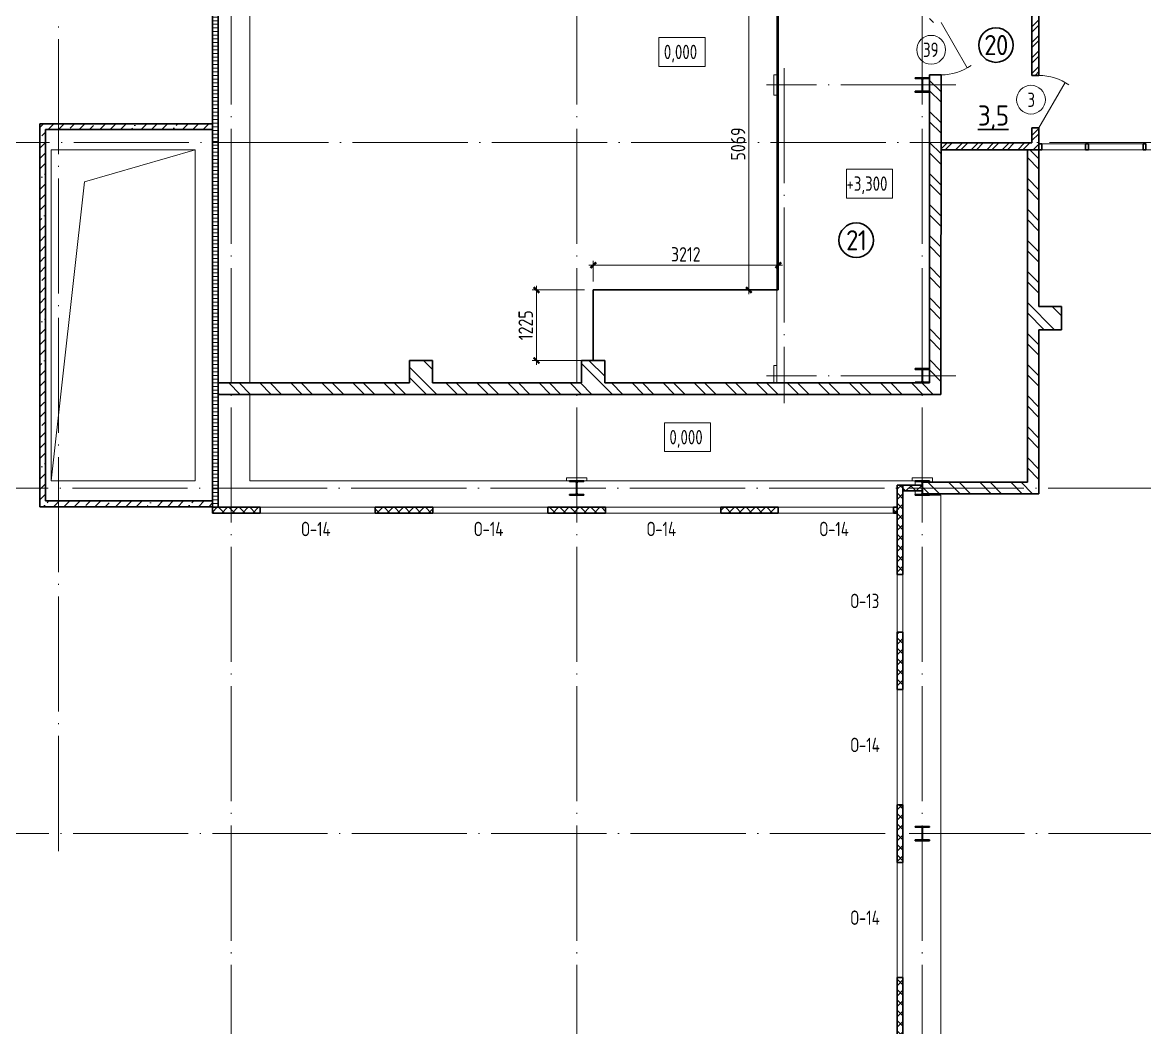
# Model space of a CAD drawing. Extents: x -965262 to 1142518, y -357520 to 71675.
# Drawn here: x -721833 to -702347, y -184721 to -167267 of the extents above; entities that cross this region are included whole.
import ezdxf

# ---------------------------------------------------------------- set-up
doc = ezdxf.new("R2010")
doc.units = 0
doc.header["$LTSCALE"] = 10
doc.linetypes.add('DOTE', pattern=[2.42, 2, -0.2, 0.02, -0.2])
doc.layers.get('0').update_dxf_attribs({"linetype": 'CONTINUOUS', "lineweight": 30})
doc.layers.get('Defpoints').update_dxf_attribs({"linetype": 'CONTINUOUS'})
doc.layers.add('DOTE', color=7, linetype='DOTE', lineweight=9)
doc.styles.add('GOST 2.304', font='isocpeur.ttf', dxfattribs={"width": 0.75, "height": 250})
doc.styles.add('GOST-2.304_Type-B', font='isocpeur.ttf', dxfattribs={"width": 0.9})
doc.styles.get("Standard").update_dxf_attribs({"font": 'isocpeur.ttf', "height": 300})
doc.styles.add('ГОСТ 2м', font='isocpeur.ttf', dxfattribs={"width": 0.8, "height": 250})
doc.linetypes.add('FENCELINE1', pattern='A,6.35,-2.54,[133,ltypeshp.shx,S=2.54,R=0,X=-2.54,Y=0],-2.54,25.4', length=36.83)
doc.dimstyles.new('ГОСТ 2м', dxfattribs={"dimtxt": 250, "dimasz": 100, "dimexe": 75, "dimexo": 150, "dimgap": 62.5, "dimtad": 1, "dimdec": 0, "dimtxsty": 'ГОСТ 2м', "dimblk": 'ARCHTICK', "dimcen": 150, "dimdle": 75, "dimclrd": 256, "dimclre": 256, "dimclrt": 256, "dimadec": 0, "dimazin": 0, "dimtfac": 1, "dimtdec": 0, "dimtmove": 0, "dimatfit": 3, "dimldrblk": 'OBLIQUE', "dimfxl": 1, "dimlwd": 15, "dimlwe": 15, "dimarcsym": 0})

# ---------------------------------------------------------------- blocks, each defined once
blk = doc.blocks.new('_ArchTick')
at = {"color": 0, "linetype": 'ByBlock', "lineweight": 0, "const_width": 0.4}
blk.add_lwpolyline([(-0.5, -0.5), (0.5, 0.5)], dxfattribs=at)
blk = doc.blocks.new('*D2630')
at = {"lineweight": 15, "transparency": 16777216}
for p, q in [((-709218, -171988), (-709218, -166768)), ((-708857, -166843), (-709293, -166843)), ((-708857, -171913), (-709293, -171913))]:
    blk.add_line(p, q, dxfattribs=at)
at = {"layer": 'Defpoints', "color": 0, "lineweight": 30, "transparency": 16777216}
for p in [(-709218, -166843), (-708707, -166843, -1451), (-708707, -171913, -1451)]:
    blk.add_point(p, dxfattribs=at)
at = {"lineweight": 15, "transparency": 16777216, "xscale": 100, "yscale": 100, "zscale": 100}
for p, rotation in [((-709218, -166843), 90), ((-709218, -171913), 270)]:
    blk.add_blockref('_ArchTick', p, dxfattribs=dict(at, rotation=rotation))
at = {"lineweight": 30, "transparency": 16777216, "insert": (-709405, -169378), "char_height": 250, "attachment_point": 5, "rotation": 90, "style": 'ГОСТ 2м'}
blk.add_mtext('5069', dxfattribs=at)
blk = doc.blocks.new('_Oblique')
at = {"color": 0, "linetype": 'ByBlock', "lineweight": -2}
blk.add_line((-0.5, -0.5), (0.5, 0.5), dxfattribs=at)
blk = doc.blocks.new('*D2631')
at = {"lineweight": 15, "transparency": 16777216}
for p, q in [((-711920, -171763), (-711920, -171407)), ((-708707, -171763), (-708707, -171407)), ((-711995, -171482), (-708632, -171482))]:
    blk.add_line(p, q, dxfattribs=at)
at = {"layer": 'Defpoints', "color": 0, "lineweight": 30, "transparency": 16777216}
for p in [(-708707, -171482), (-711920, -171913, -1451), (-708707, -171913, -1451)]:
    blk.add_point(p, dxfattribs=at)
at = {"lineweight": 15, "transparency": 16777216, "xscale": 100, "yscale": 100, "zscale": 100, "rotation": 180}
blk.add_blockref('_ArchTick', (-711920, -171482), dxfattribs=at)
at = {"lineweight": 15, "transparency": 16777216, "xscale": 100, "yscale": 100, "zscale": 100}
blk.add_blockref('_ArchTick', (-708707, -171482), dxfattribs=at)
at = {"lineweight": 30, "transparency": 16777216, "insert": (-710314, -171294), "char_height": 250, "attachment_point": 5, "style": 'ГОСТ 2м'}
blk.add_mtext('3212', dxfattribs=at)
blk = doc.blocks.new('*D2632')
at = {"lineweight": 15, "transparency": 16777216}
for p, q in [((-712907, -171838), (-712907, -173212)), ((-712070, -171913), (-712982, -171913)), ((-712072, -173137), (-712982, -173137))]:
    blk.add_line(p, q, dxfattribs=at)
at = {"layer": 'Defpoints', "color": 0, "lineweight": 30, "transparency": 16777216}
for p in [(-711920, -171913, -1451), (-712907, -173137), (-711922, -173137, -3260)]:
    blk.add_point(p, dxfattribs=at)
at = {"lineweight": 15, "transparency": 16777216, "xscale": 100, "yscale": 100, "zscale": 100}
for p, rotation in [((-712907, -171913), 90), ((-712907, -173137), 270)]:
    blk.add_blockref('_ArchTick', p, dxfattribs=dict(at, rotation=rotation))
at = {"lineweight": 30, "transparency": 16777216, "insert": (-713094, -172525), "char_height": 250, "attachment_point": 5, "rotation": 90, "style": 'ГОСТ 2м'}
blk.add_mtext('1225', dxfattribs=at)

msp = doc.modelspace()

# ---------------------------------------------------------------- hatches: boundary and pattern name
at = {"lineweight": 15}
h = msp.add_hatch(dxfattribs=at)
h.set_pattern_fill('LINE', color=6, scale=20, angle=90)
h.set_pattern_definition([(90, (-1823257.465, -388126.105), (-63.5, 4e-15), [])])
h.paths.add_polyline_path([(-705772.4, -162017.1), (-705872.4, -162017.1), (-705872.4, -162917.1), (-705772.4, -162917.1)], flags=17)
h.paths.add_polyline_path([(-718432.4, -162917.1), (-718532.4, -162917.1), (-718532.4, -175687.1), (-718432.4, -175687.1)], flags=17)
h.paths.add_polyline_path([(-718542.4, -162017.1), (-718642.4, -162017.1), (-718642.4, -163017.1), (-718542.4, -163017.1)], flags=17)
h.paths.add_polyline_path([(-718432.4, -162917.1), (-718532.4, -162917.1), (-718532.4, -175687.1), (-718432.4, -175687.1)], flags=17)
h.paths.add_polyline_path([(-705772.4, -162017.1), (-705872.4, -162017.1), (-705872.4, -162917.1), (-705772.4, -162917.1)], flags=17)
h.paths.add_polyline_path([(-714407.4, -161917.1), (-718642.4, -161917.1), (-718642.4, -162017.1), (-714407.4, -162017.1)])
h.paths.add_polyline_path([(-711907.4, -161917.1), (-712407.4, -161917.1), (-712407.4, -162017.1), (-711907.4, -162017.1)])
h.paths.add_polyline_path([(-708407.4, -161917.1), (-708907.4, -161917.1), (-708907.4, -162017.1), (-708407.4, -162017.1)])
h.paths.add_polyline_path([(-705772.4, -161917.1), (-706407.4, -161917.1), (-706407.4, -162017.1), (-705772.4, -162017.1)])
h.paths.add_polyline_path([(-718542.4, -162017.1), (-718642.4, -162017.1), (-718642.4, -163017.1), (-718542.4, -163017.1)], flags=17)
h = msp.add_hatch(dxfattribs=at)
h.set_pattern_fill('LINE', color=6, scale=20)
h.set_pattern_definition([(0, (-718573.286, -162473.9), (0, 63.5), [])])
h.paths.add_polyline_path([(-718542.4, -162017.1), (-718642.4, -162017.1), (-718642.4, -163017.1), (-718542.4, -163017.1)], flags=17)
h.paths.add_polyline_path([(-718532.4, -175687.1), (-718432.4, -175687.1), (-718432.4, -162917.1), (-718532.4, -162917.1)])
h = msp.add_hatch(dxfattribs=at)
h.set_pattern_fill('ANSI37', color=30, scale=40)
h.set_pattern_definition([(45, (-24264.35, -633128.98), (-89.802561, 89.802561), []), (135, (-24264.35, -633128.98), (-89.802561, -89.802561), [])])
h.paths.add_polyline_path([(-675772.4, -163652.1), (-675872.4, -163652.1), (-675872.4, -165652.1), (-675772.4, -165652.1)], flags=17)
h.paths.add_polyline_path([(-683707, -205951.7), (-683807, -205951.7), (-683807, -207951.7), (-683707, -207951.7)], flags=17)
h.paths.add_polyline_path([(-683707, -203951.7), (-683807, -203951.7), (-683807, -204951.7), (-683707, -204951.7)], flags=17)
h.paths.add_polyline_path([(-706542.4, -196852.1), (-706642.4, -196852.1), (-706642.4, -197852.1), (-706542.4, -197852.1)], flags=17)
h.paths.add_polyline_path([(-706542.4, -193852.1), (-706642.4, -193852.1), (-706642.4, -195852.1), (-706542.4, -195852.1)], flags=17)
h.paths.add_polyline_path([(-706542.4, -190852.1), (-706642.4, -190852.1), (-706642.4, -192852.1), (-706542.4, -192852.1)], flags=17)
h.paths.add_polyline_path([(-706542.4, -187852.1), (-706642.4, -187852.1), (-706642.4, -189852.1), (-706542.4, -189852.1)], flags=17)
h.paths.add_polyline_path([(-706542.4, -184852.1), (-706642.4, -184852.1), (-706642.4, -186852.1), (-706542.4, -186852.1)], flags=17)
h.paths.add_polyline_path([(-706542.4, -181852.1), (-706642.4, -181852.1), (-706642.4, -183852.1), (-706542.4, -183852.1)], flags=17)
h.paths.add_polyline_path([(-706542.4, -178852.1), (-706642.4, -178852.1), (-706642.4, -180852.1), (-706542.4, -180852.1)], flags=17)
h.paths.add_polyline_path([(-706542.4, -176852.1), (-706642.4, -176852.1), (-706642.4, -177852.1), (-706542.4, -177852.1)], flags=17)
h.paths.add_polyline_path([(-715707.4, -175687.1), (-717707.4, -175687.1), (-717707.4, -175787.1), (-715707.4, -175787.1)], flags=16)
h.paths.add_polyline_path([(-712707.4, -175687.1), (-714707.4, -175687.1), (-714707.4, -175787.1), (-712707.4, -175787.1)], flags=16)
h.paths.add_polyline_path([(-709707.4, -175687.1), (-711707.4, -175687.1), (-711707.4, -175787.1), (-709707.4, -175787.1)], flags=16)
h.paths.add_polyline_path([(-706707.4, -175687.1), (-708707.4, -175687.1), (-708707.4, -175787.1), (-706707.4, -175787.1)], flags=16)
h.paths.add_polyline_path([(-676407.4, -223252.1), (-679747.4, -223252.1), (-679747.4, -223352.1), (-676407.4, -223352.1)])
h.paths.add_polyline_path([(-674707.4, -223252.1), (-676007.4, -223252.1), (-676007.4, -223352.1), (-674707.4, -223352.1)])
h.paths.add_polyline_path([(-670907.4, -223252.1), (-671707.4, -223252.1), (-671707.4, -223352.1), (-670907.4, -223352.1)])
h.paths.add_polyline_path([(-670207.4, -223252.1), (-670507.4, -223252.1), (-670507.4, -223352.1), (-670207.4, -223352.1)])
h.paths.add_polyline_path([(-670207.4, -217752.1), (-676787.4, -217752.1), (-676787.4, -217827.1), (-670207.4, -217827.1)])
h.paths.add_polyline_path([(-704957.4, -217352.1), (-705507.4, -217352.1), (-705507.4, -217452.1), (-704957.4, -217452.1)])
h.paths.add_polyline_path([(-703407.4, -217352.1), (-703957.4, -217352.1), (-703957.4, -217452.1), (-703407.4, -217452.1)])
h.paths.add_polyline_path([(-701957.4, -217352.1), (-702507.4, -217352.1), (-702507.4, -217452.1), (-701957.4, -217452.1)])
h.paths.add_polyline_path([(-700407.4, -217352.1), (-700957.4, -217352.1), (-700957.4, -217452.1), (-700407.4, -217452.1)])
h.paths.add_polyline_path([(-705807.4, -217652.1), (-705907.4, -217652.1), (-705907.4, -222752.1), (-705807.4, -222752.1)])
h.paths.add_polyline_path([(-700207.4, -217652.1), (-700307.4, -217652.1), (-700307.4, -222752.1), (-700207.4, -222752.1)])
h.paths.add_polyline_path([(-700407.4, -223252.1), (-702137.4, -223252.3), (-702137.4, -223352.1), (-700407.4, -223352.1)])
h.paths.add_polyline_path([(-698707.4, -223252.1), (-700007.4, -223252.1), (-700007.4, -223352.1), (-698707.4, -223352.1)])
h.paths.add_polyline_path([(-694407.4, -223252.1), (-695707.4, -223252.1), (-695707.4, -223352.1), (-694407.4, -223352.1)])
h.paths.add_polyline_path([(-692707.4, -223252.1), (-694007.4, -223252.1), (-694007.4, -223352.1), (-692707.4, -223352.1)])
h.paths.add_polyline_path([(-688407.4, -223252.1), (-689707.4, -223252.1), (-689707.4, -223352.1), (-688407.4, -223352.1)])
h.paths.add_polyline_path([(-686707.4, -223252.1), (-688007.4, -223252.1), (-688007.4, -223352.1), (-686707.4, -223352.1)])
h.paths.add_polyline_path([(-682407.4, -223252.1), (-683707.4, -223252.1), (-683707.4, -223352.1), (-682407.4, -223352.1)])
h.paths.add_polyline_path([(-684207.7, -221352.5), (-688007.4, -221352.5), (-688007.4, -221452.5), (-684207.7, -221452.5)])
h.paths.add_polyline_path([(-688007.4, -217652.1), (-688107.4, -217652.1), (-688107.4, -221452.5), (-688007.4, -221452.5), (-688007.4, -221352.5)])
h.paths.add_polyline_path([(-688107.4, -214222.1), (-688007.4, -214222.1), (-688007.4, -217052.1), (-688107.4, -217052.1), (-688107.4, -214422.1), (-688207.4, -214422.1), (-688207.4, -214322.1), (-688107.4, -214322.1)])
h.paths.add_polyline_path([(-688107.4, -214222.1), (-693262.4, -214222.1), (-693262.4, -214322.1), (-688107.4, -214322.1)])
h.paths.add_polyline_path([(-693262.4, -214422.1), (-693262.4, -214422.1), (-693262.4, -214322.1), (-693262.4, -214222.1), (-693362.4, -214222.1), (-693362.4, -215112.1), (-693262.4, -215112.1)])
h.paths.add_polyline_path([(-693262.4, -215112.1), (-693362.4, -215112.1), (-700207.4, -215112.1), (-700207.4, -215212.1), (-693262.4, -215212.1)])
h.paths.add_polyline_path([(-700207.4, -211652.1), (-700307.4, -211652.1), (-700307.4, -217052.1), (-700207.4, -217052.1)])
h.paths.add_polyline_path([(-700307.4, -213062.1), (-705807.4, -213062.1), (-705807.4, -213162.1), (-700307.4, -213162.1)])
h.paths.add_polyline_path([(-700207.4, -205652.1), (-700307.4, -205652.1), (-700307.4, -209052.4), (-700307.4, -209052.4), (-700307.4, -209152.4), (-700307.4, -211052.1), (-700207.4, -211052.1)])
h.paths.add_polyline_path([(-700407.4, -205152.1), (-705507.4, -205152.1), (-705507.4, -205252.1), (-700407.4, -205252.1)])
h.paths.add_polyline_path([(-694407.4, -205152.1), (-700007.4, -205152.1), (-700007.4, -205252.1), (-694407.4, -205252.1)])
h.paths.add_polyline_path([(-688407.4, -205152.1), (-694007.4, -205152.1), (-694007.4, -205252.1), (-688407.4, -205252.1)])
h.paths.add_polyline_path([(-683807, -205152.1), (-688007.4, -205152.1), (-688007.4, -205252.1), (-683807, -205252.1)])
h.paths.add_polyline_path([(-683707, -203502.1), (-683807, -203502.1), (-683807, -208951.7), (-683707, -208951.7)])
h.paths.add_polyline_path([(-682257.8, -203427.1), (-682257.8, -203402.1), (-683807, -203402.1), (-683807, -203502.1), (-682257.8, -203502.1), (-682257.8, -203477.1)])
h.paths.add_polyline_path([(-682257.8, -208976.7), (-682257.8, -208951.7), (-683807, -208951.7), (-683807, -209051.7), (-682257.8, -209051.7), (-682257.8, -209026.7)])
h.paths.add_polyline_path([(-705807.4, -211652.1), (-705907.4, -211652.1), (-705907.4, -217052.1), (-705807.4, -217052.1)])
h.paths.add_polyline_path([(-705807.4, -205652.1), (-705907.4, -205652.1), (-705907.4, -211052.1), (-705807.4, -211052.1)])
h.paths.add_polyline_path([(-705807.4, -199952.1), (-705907.4, -199952.1), (-705907.4, -205052.1), (-705807.4, -205052.1)])
h.paths.add_polyline_path([(-705907.4, -199352.1), (-706642.4, -199352.1), (-706642.4, -199452.1), (-705907.4, -199452.1)])
h.paths.add_polyline_path([(-706642.4, -175687.1), (-718532.4, -175687.1), (-718532.4, -175787.1), (-706642.4, -175787.1)])
h.paths.add_polyline_path([(-706211.9, -175302.1), (-706542.4, -175302.1), (-706542.4, -175402.1), (-706211.9, -175402.1)])
h.paths.add_polyline_path([(-669992.4, -192212.1), (-670272.4, -192212.1), (-670272.4, -192312.1), (-669992.4, -192312.1)])
h.paths.add_polyline_path([(-670272.4, -189752.1), (-670372.4, -189752.1), (-670372.4, -192312.1), (-670272.4, -192312.1)])
h.paths.add_polyline_path([(-673672.2, -186917.1), (-675772.4, -186917.1), (-675772.4, -187017.1), (-673672.2, -187017.1)])
h.paths.add_polyline_path([(-704772.2, -162917.1), (-705881.3, -162917.1), (-705881.3, -163017.1), (-704772.2, -163017.1)])
h.paths.add_polyline_path([(-698772.2, -162917.1), (-701772.2, -162917.1), (-701772.2, -163017.1), (-698772.2, -163017.1)])
h.paths.add_polyline_path([(-692772.2, -162917.1), (-695772.2, -162917.1), (-695772.2, -163017.1), (-692772.2, -163017.1)])
h.paths.add_polyline_path([(-686772.2, -162917.1), (-689772.2, -162917.1), (-689772.2, -163017.1), (-686772.2, -163017.1)])
h.paths.add_polyline_path([(-678772.2, -162917.1), (-684772.2, -162917.1), (-684772.2, -163017.1), (-678772.2, -163017.1)])
h.paths.add_polyline_path([(-675872.4, -162917.1), (-676772.2, -162917.1), (-676772.2, -163017.1), (-675872.4, -163017.1)])
h.paths.add_polyline_path([(-675772.4, -162917.1), (-675872.4, -162917.1), (-675872.4, -163017.1), (-675872.4, -166282.1), (-675772.4, -166282.1)])
h.paths.add_polyline_path([(-675772.4, -169542.1), (-675872.4, -169542.1), (-675872.4, -169852.1), (-675772.4, -169852.1)])
h.paths.add_polyline_path([(-675772.4, -171852.1), (-675872.4, -171852.1), (-675872.4, -172852.1), (-675772.4, -172852.1)])
h.paths.add_polyline_path([(-675772.4, -174852.1), (-675872.4, -174852.1), (-675872.4, -175852.1), (-675772.4, -175852.1)])
h.paths.add_polyline_path([(-675772.4, -177852.1), (-675872.4, -177852.1), (-675872.4, -178852.1), (-675772.4, -178852.1)])
h.paths.add_polyline_path([(-675772.4, -180852.1), (-675872.4, -180852.1), (-675872.4, -181852.1), (-675772.4, -181852.1)])
h.paths.add_polyline_path([(-670272.4, -186917.1), (-671872.2, -186917.1), (-671872.2, -187017.1), (-670272.4, -187017.1)])
h.paths.add_polyline_path([(-670272.4, -187017.1), (-670372.4, -187017.1), (-670372.4, -187952.1), (-670272.4, -187952.1)])
h.paths.add_polyline_path([(-675772.4, -186852.1), (-675872.4, -186852.1), (-675872.4, -187107.1), (-675872.4, -187107.1), (-675872.4, -187227.1), (-675872.4, -199352.1), (-675772.4, -199352.1)])
h.paths.add_polyline_path([(-675772.4, -183852.1), (-675872.4, -183852.1), (-675872.4, -184852.1), (-675772.4, -184852.1)])
h.paths.add_polyline_path([(-706542.4, -199352.1), (-706642.4, -199352.1), (-706642.4, -175302.1), (-706542.4, -175302.1)])
h.paths.add_polyline_path([(-673672.2, -187017.1), (-673772.4, -187017.1), (-673772.4, -186917.1), (-673672.2, -186917.1)])
h.paths.add_polyline_path([(-671872.2, -187017.1), (-671772.4, -187017.1), (-671772.4, -186917.1), (-671872.2, -186917.1)])
h.paths.add_polyline_path([(-670272.4, -189504.6), (-670372.4, -189504.6), (-670372.4, -189752.1), (-670272.4, -189752.1)])
h.paths.add_polyline_path([(-670272.4, -187504.6), (-670372.4, -187504.6), (-670372.4, -187952.1), (-670272.4, -187952.1)])
h.paths.add_polyline_path([(-702137.4, -223352.1), (-700696.7, -223352.1), (-700696.7, -223252.2), (-702137.4, -223252.3)])
h = msp.add_hatch(dxfattribs=at)
h.set_pattern_fill('ANSI32', color=4, scale=40, angle=90)
h.set_pattern_definition([(135, (-24264.35, -633128.98), (-269.40768, -269.40768), []), (135, (-24264.35, -632949.37), (-269.40768, -269.40768), [])])
h.paths.add_polyline_path([(-679747.4, -222542.1), (-679947.4, -222542.1), (-679947.4, -223352.1), (-679747.4, -223352.1)], flags=17)
h.paths.add_polyline_path([(-702137.4, -223152.1), (-705507.4, -223152.1), (-705507.4, -223352.1), (-702137.4, -223352.1)])
h.paths.add_polyline_path([(-679747.4, -222542.1), (-679947.4, -222542.1), (-679947.4, -223352.1), (-679747.4, -223352.1)], flags=17)
h.paths.add_polyline_path([(-718432.4, -173727.1), (-718432.4, -173527.1), (-715112.4, -173527.1), (-715112.4, -173137.1), (-714712.4, -173137.1), (-714712.4, -173527.1), (-712122.4, -173527.1), (-712122.4, -173137.1), (-711722.4, -173137.1), (-711722.4, -173527.1), (-706082.4, -173527.1), (-706082.4, -168177.1), (-705881.8, -168177.1), (-705882.4, -173727.1)])
h.paths.add_polyline_path([(-706082.4, -167267.1), (-706082.4, -162917.1), (-705881.3, -162917.1), (-705881.3, -167267.1)])
h.paths.add_polyline_path([(-706200.8, -175452.1), (-706200.8, -175252.1), (-704382.4, -175252.1), (-704382.4, -169477.1), (-704182.4, -169477.1), (-704182.4, -172202.1), (-703792.4, -172202.1), (-703792.4, -172602.1), (-704182.4, -172602.1), (-704182.4, -175452.1), (-706200.8, -175452.1)])
h.paths.add_polyline_path([(-703417, -223352.1), (-705217, -223352.1), (-705217, -223152.1), (-703417, -223152.1)])
h.paths.add_polyline_path([(-702497, -223152.1), (-702137.4, -223152.1), (-702137.4, -223352.1), (-702497, -223352.1)])
h = msp.add_hatch(dxfattribs=at)
h.set_pattern_fill('ANSI32', color=1, scale=20)
h.set_pattern_definition([(45, (-677648.5, -199420.8), (-134.70384, 134.70384), []), (45, (-677558.7, -199420.8), (-134.70384, 134.70384), [])])
h.paths.add_polyline_path([(-676407.4, -199352.1), (-679947.4, -199352.1), (-679947.4, -199472.1), (-676407.4, -199472.1)], flags=17)
h.paths.add_polyline_path([(-675772.4, -199352.1), (-676007.4, -199352.1), (-676007.4, -199452.1), (-675772.4, -199452.1)])
h.paths.add_polyline_path([(-683482.4, -165987.1), (-684412.4, -165987.1), (-684412.4, -166107.1), (-683482.4, -166107.1)], flags=17)
h.paths.add_polyline_path([(-682512.4, -165987.1), (-682772.4, -165987.1), (-682772.4, -166107.1), (-682512.4, -166107.1)], flags=16)
h.paths.add_polyline_path([(-676407.4, -199352.1), (-679947.4, -199352.1), (-679947.4, -199472.1), (-676407.4, -199472.1)], flags=17)
h.paths.add_polyline_path([(-675872.4, -187107.1), (-677167.8, -187107.1), (-677167.8, -185557.1), (-679947.8, -185557.1), (-679947.8, -185937.1), (-679827.8, -185937.1), (-679827.8, -185677.1), (-677287.8, -185677.1), (-677287.8, -187107.1), (-679827.8, -187107.1), (-679827.8, -186847.1), (-679947.8, -186847.1), (-679947.8, -187227.1), (-679882.4, -187227.1), (-675872.4, -187227.1)])
h.paths.add_polyline_path([(-679747.4, -222542.1), (-679867.4, -222542.1), (-679867.4, -223232.1), (-679947.4, -223232.1), (-679947.4, -223352.1), (-679747.4, -223352.1)])
h.paths.add_polyline_path([(-676407.4, -205291.7), (-679882.8, -205291.7), (-679882.8, -205291.7), (-679947.8, -205291.7), (-679947.8, -206551.7), (-679827.8, -206551.7), (-679827.8, -205411.7), (-676407.4, -205411.7)])
h.paths.add_polyline_path([(-679827.8, -207461.7), (-679947.8, -207461.7), (-679947.8, -210291.7), (-679827.8, -210291.7), (-679827.8, -209261.7), (-676127.8, -209261.7), (-676127.8, -211052.1), (-676007.8, -211052.1), (-676007.4, -205652.1), (-676127.8, -205652.1), (-676127.8, -209141.7), (-679827.8, -209141.7)])
h.paths.add_polyline_path([(-679827.8, -211201.7), (-679947.8, -211201.7), (-679947.8, -214442.1), (-679827.8, -214442.1), (-679827.8, -213302.1), (-678437.8, -213302.1), (-678437.8, -216492.1), (-678317, -216492.1), (-678317, -211652.1), (-676407.4, -211652.1), (-676407.4, -211532.1), (-678437.8, -211532.1), (-678437.8, -213182.1), (-679827.8, -213182.1)])
h.paths.add_polyline_path([(-679827.8, -215352.1), (-679947.8, -215352.1), (-679947.8, -216492.1), (-679947.8, -216492.1), (-679827.8, -216492.1)])
h.paths.add_polyline_path([(-676787.8, -213332.1), (-676007.8, -213332.1), (-676007.8, -211652.1), (-676257.8, -211652.1), (-676257.8, -213082.1), (-677037.8, -213082.1), (-677037.8, -216492.1), (-676787.8, -216492.1)])
h.paths.add_polyline_path([(-679947.4, -223232.1), (-682007.4, -223232.1), (-682007.4, -223352.1), (-679947.4, -223352.1)])
h.paths.add_polyline_path([(-676407.4, -222752.1), (-676787.4, -222752.1), (-676787.4, -222542.1), (-676907.4, -222542.1), (-676907.4, -222872.1), (-676407.4, -222872.1)])
h.paths.add_polyline_path([(-701862.4, -167017.1), (-705881.7, -167017.1), (-705881.7, -167137.1), (-704302.4, -167137.1), (-704302.4, -168187.1), (-704182.4, -168187.1), (-704182.4, -167137.1), (-701862.4, -167137.1)])
h.paths.add_polyline_path([(-704183, -169098), (-704302.4, -169097.3), (-704302.4, -169357.1), (-705882, -169357.1), (-705882, -169477.1), (-704183, -169477.1)])
h.paths.add_polyline_path([(-682392.4, -163017.1), (-682512.4, -163017.1), (-682512.4, -163527.1), (-682392.4, -163527.1)])
h.paths.add_polyline_path([(-699962.4, -163017.1), (-700082.4, -163017.1), (-700082.4, -167017.1), (-700852.4, -167017.1), (-700852.4, -167137.1), (-699962.4, -167137.1)])
h.paths.add_polyline_path([(-692872.4, -163017.1), (-692992.4, -163017.1), (-692992.4, -165977.1), (-692872.4, -165977.1)], flags=17)
h.paths.add_polyline_path([(-683732.4, -167017.1), (-684412.4, -167017.1), (-684412.4, -166107.1), (-683482.4, -166107.1), (-683482.4, -165987.1), (-684412.4, -165987.1), (-684412.4, -165077.1), (-682512.4, -165077.1), (-682512.4, -165987.1), (-682772.4, -165987.1), (-682772.4, -166107.1), (-682512.4, -166107.1), (-682512.4, -166282.1), (-682392.4, -166282.1), (-682392.4, -164237.1), (-682512.4, -164237.1), (-682512.4, -164957.1), (-684412.4, -164957.1), (-684412.4, -163017.1), (-684532.4, -163017.1), (-684532.4, -167017.1), (-684912.4, -167017.1), (-684912.4, -167137.1), (-683732.4, -167137.1)])
h.paths.add_polyline_path([(-682512.4, -167017.1), (-683022.4, -167017.1), (-683022.4, -167137.1), (-682512.4, -167137.1)], flags=17)
h.paths.add_polyline_path([(-685922.4, -167017.1), (-692872.4, -167017.1), (-692872.4, -166887.1), (-692992.4, -166887.1), (-692992.4, -167017.1), (-694332.4, -167017.1), (-694332.4, -163017.1), (-694452.4, -163017.1), (-694452.4, -167137.1), (-685922.4, -167137.1)])
h.paths.add_polyline_path([(-682127.8, -222752.1), (-682127.8, -217652.1), (-682007.4, -217652.1), (-682007.4, -222172.1), (-681747.4, -222172.1), (-681747.4, -222292.1), (-682007.4, -222292.1), (-682007.4, -222752.1)])
h.paths.add_polyline_path([(-680837.4, -222292.1), (-680837.4, -222172.1), (-679947.8, -222172.1), (-679947.8, -222292.1)])
h = msp.add_hatch(dxfattribs=at)
h.set_pattern_fill('ANSI35', color=30, scale=40, style=0)
h.set_pattern_definition([(45, (-910485.37, -163353.68), (-179.60512, 179.60512), []), (45, (-910305.76, -163353.68), (-179.60512, 179.60512), [317.5, -63.5, 0, -63.5])])
h.paths.add_polyline_path([(-718532.4, -175677.1), (-721532.4, -175677.1), (-721532.4, -169027.1), (-718532.4, -169027.1), (-718532.4, -169127.1), (-721432.4, -169127.1), (-721432.4, -175577.1), (-718532.4, -175577.1)])

# ---------------------------------------------------------------- linework, layer by layer
at = {"color": 86, "lineweight": 15, "extrusion": (0, 0, -1)}
for p, q in [((-717882.4, -162767.1, -1808.5), (-717882.4, -173527.1, -1808.5)), ((-717882.4, -173727.1, -1808.5), (-717882.4, -175227.1, -1808.5))]:
    msp.add_line(p, q, dxfattribs=at)
at = {"color": 6}
for p, q in [((-718532.4, -162917.1, -3259.8), (-718532.4, -175687.1, -3259.8)), ((-718432.4, -175687.1, -3259.8), (-718432.4, -162917.1, -3259.8)), ((-718532.4, -175687.1, -3259.8), (-718432.4, -175687.1, -3259.8))]:
    msp.add_line(p, q, dxfattribs=at)
at = {"lineweight": 15, "ltscale": 100}
msp.add_line((-708732.4, -164183.1, -1451.3), (-708732.4, -173527.1, -1451.3), dxfattribs=at)
at = {"linetype": 'FENCELINE1', "lineweight": 15}
msp.add_line((-708707.4, -164183.1, -1451.3), (-708707.4, -171912.6, -1451.3), dxfattribs=at)
at = {"color": 6, "lineweight": 30}
for p, q in [((-708707.4, -166843.1, -1451.3), (-708707.4, -171912.6, -1451.3)), ((-708707.4, -171912.6, -1451.3), (-711919.8, -171912.6, -1451.3)), ((-711919.8, -171912.6, -1451.3), (-711919.8, -173137.1, -3259.8))]:
    msp.add_line(p, q, dxfattribs=at)
at = {"color": 1}
for p, q in [((-704302.4, -168187.1, -8583.7), (-704302.4, -167137.1, -3259.8)), ((-704182.4, -168187.1, -8811.4), (-704182.4, -167137.1, -3259.8)), ((-704182.4, -168187.1, -9234.4), (-704302.4, -168187.1, -8989.3)), ((-704302.4, -169357.1, -14294.2), (-704302.4, -169097.1, -3259.8)), ((-704182.4, -169097.1, -3259.8), (-704302.4, -169097.1, -3197)), ((-704182.4, -169477.1, -15017.8), (-704182.4, -169097.1, -3259.8)), ((-704302.4, -169357.1, -14294.2), (-705882, -169357.1, -3263)), ((-705882, -169477.1, -3263), (-705882, -169357.1, -3263)), ((-704182.4, -169477.1, -3259.8), (-705882, -169477.1, -3263))]:
    msp.add_line(p, q, dxfattribs=at)
at = {"lineweight": 15}
for p, q in [((-705881.8, -167267.1, -3259.8), (-705426.8, -168055.2, -8811.4)), ((-710779.1, -168030.3), (-710779.1, -167530.3)), ((-709979.1, -167530.3), (-710779.1, -167530.3)), ((-709979.1, -167530.3), (-709979.1, -168030.3)), ((-709979.1, -168030.3), (-710779.1, -168030.3)), ((-708782.4, -168527.1, -3259.8), (-708782.4, -168177.1, -3259.8)), ((-708782.4, -168177.1, -3259.8), (-708732.4, -168177.1, -3259.8)), ((-704182.4, -169097.1, -3259.8), (-703727.4, -168309, -8811.4)), ((-708732.4, -168527.1, -3259.8), (-708782.4, -168527.1, -3259.8)), ((-707524.3, -169816.9), (-706724.3, -169816.9)), ((-707524.3, -170316.9), (-707524.3, -169816.9)), ((-706724.3, -169816.9), (-706724.3, -170316.9)), ((-706724.3, -170316.9), (-707524.3, -170316.9)), ((-708782.4, -173527.1, -3259.8), (-708782.4, -173227.1, -3259.8)), ((-708782.4, -173227.1, -3259.8), (-708732.4, -173227.1, -3259.8)), ((-710682.9, -174720.1), (-710682.9, -174220.1)), ((-709882.9, -174220.1), (-710682.9, -174220.1)), ((-709882.9, -174220.1), (-709882.9, -174720.1)), ((-709882.9, -174720.1), (-710682.9, -174720.1)), ((-712382.4, -175227.1, -3259.8), (-712382.4, -175177.1, -3259.8)), ((-712382.4, -175177.1, -3259.8), (-712032.4, -175177.1, -3259.8)), ((-712032.4, -175177.1, -3259.8), (-712032.4, -175227.1, -3259.8)), ((-706382.4, -175227.1, -3259.8), (-706382.4, -175177.1, -3259.8)), ((-706382.4, -175177.1, -3259.8), (-706032.4, -175177.1, -3259.8)), ((-706032.4, -175177.1, -3259.8), (-706032.4, -175252.1, -3259.8)), ((-706032.4, -175452.1, -3259.8), (-706032.4, -175477.1, -3259.8))]:
    msp.add_line(p, q, dxfattribs=at)
at = {"lineweight": 30}
for p, q in [((-706332.4, -168227.1, -3259.8), (-706332.4, -168241.1, -3259.8)), ((-706082.4, -168227.1, -3259.8), (-706332.4, -168227.1, -3259.8)), ((-706332.4, -168241.1, -3259.8), (-706231.9, -168241.1, -3259.8)), ((-706211.9, -168261.1, -3259.8), (-706211.9, -168443.1, -3259.8)), ((-706202.9, -168443.1, -3259.8), (-706202.9, -168261.1, -3259.8)), ((-706182.9, -168241.1, -3259.8), (-706082.4, -168241.1, -3259.8)), ((-706082.4, -168241.1, -3259.8), (-706082.4, -168227.1, -3259.8)), ((-706332.4, -168463.1, -3259.8), (-706332.4, -168477.1, -3259.8)), ((-706231.9, -168463.1, -3259.8), (-706332.4, -168463.1, -3259.8)), ((-706332.4, -168477.1, -3259.8), (-706082.4, -168477.1, -3259.8)), ((-706082.4, -168463.1, -3259.8), (-706182.9, -168463.1, -3259.8)), ((-706082.4, -168477.1, -3259.8), (-706082.4, -168463.1, -3259.8)), ((-706332.4, -173277.1, -3259.8), (-706332.4, -173291.1, -3259.8)), ((-706082.4, -173277.1, -3259.8), (-706332.4, -173277.1, -3259.8)), ((-706332.4, -173291.1, -3259.8), (-706231.9, -173291.1, -3259.8)), ((-706211.9, -173311.1, -3259.8), (-706211.9, -173493.1, -3259.8)), ((-706202.9, -173493.1, -3259.8), (-706202.9, -173311.1, -3259.8)), ((-706182.9, -173291.1, -3259.8), (-706082.4, -173291.1, -3259.8)), ((-706082.4, -173291.1, -3259.8), (-706082.4, -173277.1, -3259.8)), ((-706332.4, -173513.1, -3259.8), (-706332.4, -173527.1, -3259.8)), ((-706231.9, -173513.1, -3259.8), (-706332.4, -173513.1, -3259.8)), ((-706332.4, -173527.1, -3259.8), (-706082.4, -173527.1, -3259.8)), ((-706082.4, -173513.1, -3259.8), (-706182.9, -173513.1, -3259.8)), ((-706082.4, -173527.1, -3259.8), (-706082.4, -173513.1, -3259.8)), ((-712332.4, -175227.1, -3259.8), (-712332.4, -175241.1, -3259.8)), ((-712082.4, -175227.1, -3259.8), (-712332.4, -175227.1, -3259.8)), ((-712241.9, -175241.1, -3259.8), (-712332.4, -175241.1, -3259.8)), ((-712332.4, -175241.1, -3259.8), (-712231.9, -175241.1, -3259.8)), ((-712211.9, -175261.1, -3259.8), (-712211.9, -175443.1, -3259.8)), ((-712202.9, -175443.1, -3259.8), (-712202.9, -175261.1, -3259.8)), ((-712182.9, -175241.1, -3259.8), (-712082.4, -175241.1, -3259.8)), ((-712082.4, -175241.1, -3259.8), (-712172.9, -175241.1, -3259.8)), ((-712082.4, -175241.1, -3259.8), (-712082.4, -175227.1, -3259.8)), ((-706332.4, -175227.1, -3259.8), (-706332.4, -175241.1, -3259.8)), ((-706082.4, -175227.1, -3259.8), (-706332.4, -175227.1, -3259.8)), ((-706332.4, -175241.1, -3259.8), (-706231.9, -175241.1, -3259.8)), ((-706211.9, -175261.1, -3259.8), (-706211.9, -175443.1, -3259.8)), ((-706202.9, -175443.1, -3259.8), (-706202.9, -175261.1, -3259.8)), ((-706182.9, -175241.1, -3259.8), (-706082.4, -175241.1, -3259.8)), ((-706082.4, -175241.1, -3259.8), (-706082.4, -175227.1, -3259.8)), ((-712332.4, -175463.1, -3259.8), (-712241.9, -175463.1, -3259.8)), ((-712332.4, -175463.1, -3259.8), (-712332.4, -175477.1, -3259.8)), ((-712231.9, -175463.1, -3259.8), (-712332.4, -175463.1, -3259.8)), ((-712332.4, -175477.1, -3259.8), (-712082.4, -175477.1, -3259.8)), ((-712082.4, -175463.1, -3259.8), (-712182.9, -175463.1, -3259.8)), ((-712172.9, -175463.1, -3259.8), (-712082.4, -175463.1, -3259.8)), ((-712082.4, -175477.1, -3259.8), (-712082.4, -175463.1, -3259.8)), ((-706332.4, -175463.1, -3259.8), (-706332.4, -175477.1, -3259.8)), ((-706231.9, -175463.1, -3259.8), (-706332.4, -175463.1, -3259.8)), ((-706332.4, -175477.1, -3259.8), (-706082.4, -175477.1, -3259.8)), ((-706082.4, -175463.1, -3259.8), (-706182.9, -175463.1, -3259.8)), ((-706082.4, -175477.1, -3259.8), (-706082.4, -175463.1, -3259.8)), ((-706332.4, -181227.1, -3259.8), (-706332.4, -181241.1, -3259.8)), ((-706082.4, -181227.1, -3259.8), (-706332.4, -181227.1, -3259.8)), ((-706332.4, -181241.1, -3259.8), (-706231.9, -181241.1, -3259.8)), ((-706211.9, -181261.1, -3259.8), (-706211.9, -181443.1, -3259.8)), ((-706202.9, -181443.1, -3259.8), (-706202.9, -181261.1, -3259.8)), ((-706182.9, -181241.1, -3259.8), (-706082.4, -181241.1, -3259.8)), ((-706082.4, -181241.1, -3259.8), (-706082.4, -181227.1, -3259.8)), ((-706332.4, -181463.1, -3259.8), (-706332.4, -181477.1, -3259.8)), ((-706231.9, -181463.1, -3259.8), (-706332.4, -181463.1, -3259.8)), ((-706332.4, -181477.1, -3259.8), (-706082.4, -181477.1, -3259.8)), ((-706082.4, -181463.1, -3259.8), (-706182.9, -181463.1, -3259.8)), ((-706082.4, -181477.1, -3259.8), (-706082.4, -181463.1, -3259.8))]:
    msp.add_line(p, q, dxfattribs=at)
at = {"color": 4, "extrusion": (0, 0, -1)}
for p, q in [((-706082.4, -173527.1, -1808.5), (-706082.4, -168177.1, -3259.8)), ((-705881.8, -168177.1, -3259.8), (-705882.4, -173727.1, -3275.1)), ((-715112.4, -173137.1, -3259.8), (-715112.4, -173527.1, -3259.8)), ((-715112.4, -173137.1, -3259.8), (-714712.4, -173137.1, -3259.8)), ((-714712.4, -173137.1, -3259.8), (-714712.4, -173527.1, -3259.8)), ((-712122.4, -173137.1, -3259.8), (-712122.4, -173527.1, -3259.8)), ((-712122.4, -173137.1, -3259.8), (-711722.4, -173137.1, -3259.8)), ((-711722.4, -173137.1, -3259.8), (-711722.4, -173527.1, -3259.8)), ((-718432.4, -173527.1, -1808.5), (-715112.4, -173527.1, -1808.5)), ((-714712.4, -173527.1, -1808.5), (-712122.4, -173527.1, -1808.5)), ((-711722.4, -173527.1, -1808.5), (-706082.4, -173527.1, -1808.5)), ((-705882.4, -173727.1, -3275.1), (-718432.4, -173727.1, -1741.3)), ((-706200.8, -175252.1, -80.5), (-704382.4, -175252.1, 228.5)), ((-704182.4, -175452.1, -1808.5), (-706200.8, -175452.1, -1808.5))]:
    msp.add_line(p, q, dxfattribs=at)
at = {"color": 4}
for p, q in [((-705881.8, -168177.1, -3259.8), (-706082.4, -168177.1, -1808.5)), ((-704382.4, -169477.1, -1808.5), (-704382.4, -175252.1, -1808.5)), ((-704382.4, -169477.1, -3259.8), (-704182.4, -169477.1, -1808.5)), ((-704182.4, -169477.1, -1808.5), (-704182.4, -172202.1, -1808.5)), ((-704182.4, -172202.1, -1808.5), (-703792.4, -172202.1, -1808.5)), ((-703792.4, -172202.1, -1808.5), (-703792.4, -172602.1, -1808.5)), ((-704182.4, -172602.1, -1808.5), (-704182.4, -175452.1, -1808.5)), ((-704182.4, -172602.1, -1808.5), (-703792.4, -172602.1, -1808.5)), ((-718432.4, -173727.1, -3259.8), (-718432.4, -173527.1, -3259.8)), ((-706200.8, -175252.1, -80.5), (-706200.8, -175452.1, -1808.5))]:
    msp.add_line(p, q, dxfattribs=at)
at = {"lineweight": 0}
for p, q in [((-706332.4, -168477.1, -3259.8), (-706332.4, -168484.1, -3259.8)), ((-706082.4, -168484.1, -3259.8), (-706082.4, -168477.1, -3259.8)), ((-705882, -169477.1, -3259.8), (-704382.4, -169477.1, -3259.8)), ((-705882, -169477.1, -3259.8), (-704382.4, -169477.1, -3259.8)), ((-712211.9, -175433.1, -3259.8), (-712211.9, -175271.1, -3259.8)), ((-712202.9, -175271.1, -3259.8), (-712202.9, -175433.1, -3259.8))]:
    msp.add_line(p, q, dxfattribs=at)
at = {"color": 30}
for p, q in [((-721532.4, -175677.1, -1808.5), (-721532.4, -169027.1, -1808.5)), ((-721532.4, -169027.1, -1808.5), (-718532.4, -169027.1, -3259.8)), ((-721432.4, -175577.1, -1808.5), (-721432.4, -169127.1, -1808.5)), ((-721432.4, -169127.1, -1808.5), (-718532.4, -169127.1, -3259.8)), ((-718532.4, -169027.1, -3259.8), (-718532.4, -169127.1, -3259.8)), ((-706642.4, -176852.1, -3259.8), (-706642.4, -175302.1, -3259.8)), ((-706542.4, -175302.1, -4711.1), (-706542.4, -175402.1, -6162.4)), ((-706211.9, -175302.1, -3259.8), (-706211.9, -175402.1, -4711.1)), ((-718532.4, -175677.1, -1808.5), (-721532.4, -175677.1, -1808.5)), ((-718532.4, -175577.1, -1808.5), (-721432.4, -175577.1, -1808.5)), ((-718532.4, -175577.1, -1808.5), (-718532.4, -175677.1, -1808.5)), ((-718532.4, -175687.1, -3259.8), (-718532.4, -175787.1, -3259.8)), ((-717707.4, -175687.1, -3259.8), (-718532.4, -175687.1, -3259.8)), ((-717707.4, -175687.1, -3259.8), (-717707.4, -175787.1, -3259.8)), ((-714707.4, -175687.1, -3259.8), (-715707.4, -175687.1, -3259.8)), ((-715707.4, -175687.1, -3259.8), (-715707.4, -175787.1, -3259.8)), ((-714707.4, -175687.1, -3259.8), (-714707.4, -175787.1, -3259.8)), ((-711707.4, -175687.1, -3259.8), (-712707.4, -175687.1, -3259.8)), ((-712707.4, -175687.1, -3259.8), (-712707.4, -175787.1, -3259.8)), ((-711707.4, -175687.1, -3259.8), (-711707.4, -175787.1, -3259.8)), ((-708707.4, -175687.1, -3259.8), (-709707.4, -175687.1, -3259.8)), ((-709707.4, -175687.1, -3259.8), (-709707.4, -175787.1, -3259.8)), ((-708707.4, -175687.1, -3259.8), (-708707.4, -175787.1, -3259.8)), ((-706642.4, -175687.1, -3259.8), (-706707.4, -175687.1, -3259.8)), ((-706707.4, -175687.1, -3259.8), (-706707.4, -175787.1, -3259.8)), ((-706642.4, -175687.1, -3259.8), (-706642.4, -175787.1, -3259.8)), ((-718532.4, -175787.1, -3259.8), (-717707.4, -175787.1, -3259.8)), ((-715707.4, -175787.1, -3259.8), (-714707.4, -175787.1, -3259.8)), ((-712707.4, -175787.1, -3259.8), (-711707.4, -175787.1, -3259.8)), ((-709707.4, -175787.1, -3259.8), (-708707.4, -175787.1, -3259.8)), ((-706707.4, -175787.1, -3259.8), (-706642.4, -175787.1, -3259.8)), ((-706642.4, -176852.1, -4711.1), (-706542.4, -176852.1, -4711.1)), ((-706642.4, -178852.1, -3259.8), (-706642.4, -177852.1, -3259.8)), ((-706642.4, -177852.1, -4711.1), (-706542.4, -177852.1, -4711.1)), ((-706642.4, -178852.1, -4711.1), (-706542.4, -178852.1, -4711.1)), ((-706642.4, -181852.1, -3259.8), (-706642.4, -180852.1, -3259.8)), ((-706642.4, -180852.1, -4711.1), (-706542.4, -180852.1, -4711.1)), ((-706642.4, -181852.1, -4711.1), (-706542.4, -181852.1, -4711.1)), ((-706642.4, -184852.1, -3259.8), (-706642.4, -183852.1, -3259.8)), ((-706642.4, -183852.1, -4711.1), (-706542.4, -183852.1, -4711.1))]:
    msp.add_line(p, q, dxfattribs=at)
at = {"color": 86, "lineweight": 15}
for p, q in [((-721332.4, -175227.1, -1808.5), (-721332.4, -169477.1, -1808.5)), ((-721332.4, -169477.1, -1808.5), (-718832.4, -169477.1, -1808.5)), ((-718832.4, -169477.1, -1808.5), (-720753.6, -170036.8, -1808.5)), ((-718832.4, -175227.1, -1808.5), (-718832.4, -169477.1, -1808.5)), ((-720753.6, -170036.8, -1808.5), (-721332.4, -175227.1, -1808.5)), ((-721332.4, -175227.1, -1808.5), (-718832.4, -175227.1, -1808.5)), ((-706332.4, -175227.1, -1808.5), (-717882.4, -175227.1, -1808.5)), ((-706332.4, -175227.1, -3259.8), (-706332.4, -175302.1, -3259.8)), ((-706332.4, -175402.1, -3259.8), (-706332.4, -175477.1, -3259.8)), ((-705882.4, -175477.1, -1808.5), (-706332.4, -175477.1, -1808.5)), ((-705882.4, -199352.1, -3259.8), (-705882.4, -175477.1, -1808.5))]:
    msp.add_line(p, q, dxfattribs=at)
at = {"color": 3, "lineweight": 15}
for p, q in [((-682512.4, -169477.1, -3259.8), (-704307.4, -169477.1, -3259.8)), ((-704182.4, -169477.1, -3259.8), (-682512.4, -169477.1, -3259.8)), ((-704132.4, -169377.1, -15017.8), (-703372.4, -169377.1, -15017.8)), ((-704132.4, -169477.1, -15017.8), (-703372.4, -169477.1, -15017.8)), ((-703322.4, -169377.1, -15017.8), (-702372.4, -169377.1, -15017.8)), ((-703322.4, -169477.1, -15017.8), (-702372.4, -169477.1, -15017.8))]:
    msp.add_line(p, q, dxfattribs=at)
at = {"color": 30, "lineweight": 30}
for p, q in [((-706642.4, -175302.1, -1808.5), (-706542.4, -175302.1, -1808.5)), ((-706542.4, -175302.1, -3259.8), (-706542.4, -176852.1, -3259.8)), ((-706542.4, -175302.1, -1808.5), (-706211.9, -175302.1, -1808.5)), ((-706542.4, -175402.1, -1808.5), (-706211.9, -175402.1, -1808.5)), ((-706542.4, -177852.1, -3259.8), (-706542.4, -178852.1, -3259.8)), ((-706542.4, -180852.1, -3259.8), (-706542.4, -181852.1, -3259.8)), ((-706542.4, -183852.1, -3259.8), (-706542.4, -184852.1, -3259.8))]:
    msp.add_line(p, q, dxfattribs=at)
at = {"color": 30, "lineweight": 0}
msp.add_line((-718432.4, -175687.1, -3259.8), (-718242.4, -175687.1, -3259.8), dxfattribs=at)
at = {"color": 30, "lineweight": 15}
for p, q in [((-717707.4, -175687.1, -3259.8), (-715707.4, -175687.1, -3259.8)), ((-714707.4, -175687.1, -3259.8), (-712707.4, -175687.1, -3259.8)), ((-711707.4, -175687.1, -3259.8), (-709707.4, -175687.1, -3259.8)), ((-708707.4, -175687.1, -3259.8), (-706707.4, -175687.1, -3259.8)), ((-717707.4, -175787.1, -3259.8), (-715707.4, -175787.1, -3259.8)), ((-714707.4, -175787.1, -3259.8), (-712707.4, -175787.1, -3259.8)), ((-711707.4, -175787.1, -3259.8), (-709707.4, -175787.1, -3259.8)), ((-708707.4, -175787.1, -3259.8), (-706707.4, -175787.1, -3259.8)), ((-706642.4, -177852.1, -4711.1), (-706642.4, -176852.1, -4711.1)), ((-706542.4, -177852.1, -4711.1), (-706542.4, -176852.1, -4711.1)), ((-706642.4, -180852.1, -3259.8), (-706642.4, -178852.1, -3259.8)), ((-706542.4, -180852.1, -3259.8), (-706542.4, -178852.1, -3259.8)), ((-706642.4, -183852.1, -4711.1), (-706642.4, -181852.1, -4711.1)), ((-706542.4, -183852.1, -4711.1), (-706542.4, -181852.1, -4711.1))]:
    msp.add_line(p, q, dxfattribs=at)
at = {"color": 3, "elevation": -15017.8}
for points in [[(-704182.4, -169477.1), (-704132.4, -169477.1), (-704132.4, -169377.1), (-704182.4, -169377.1)], [(-703372.4, -169477.1), (-703322.4, -169477.1), (-703322.4, -169377.1), (-703372.4, -169377.1)], [(-702372.4, -169477.1), (-702322.4, -169477.1), (-702322.4, -169377.1), (-702372.4, -169377.1)]]:
    msp.add_lwpolyline(points, close=True, dxfattribs=at)
for centre in [(-704927.6, -167659.9, -6519.6), (-707353.9, -171049.3, 9801.8)]:
    msp.add_circle(centre, 300)
at = {"lineweight": 15}
for centre in [(-706053.5, -167741.2, -6519.6), (-704320.3, -168608.9, -6519.6)]:
    msp.add_circle(centre, 250, dxfattribs=at)
for centre, start, end in [((-705881.8, -167267.1, -3259.8), 270, 305), ((-704182.4, -169097.1, -3259.8), 55, 90)]:
    msp.add_arc(centre, 910, start, end, dxfattribs=at)
at = {"lineweight": 30}
for centre, start, end in [((-706231.9, -168261.1, -3259.8), 0, 90), ((-706182.9, -168261.1, -3259.8), 90, 180), ((-706231.9, -168443.1, -3259.8), 270, 0), ((-706182.9, -168443.1, -3259.8), 180, 270), ((-706231.9, -173311.1, -3259.8), 0, 90), ((-706182.9, -173311.1, -3259.8), 90, 180), ((-706231.9, -173493.1, -3259.8), 270, 0), ((-706182.9, -173493.1, -3259.8), 180, 270), ((-712231.9, -175261.1, -3259.8), 0, 90), ((-712182.9, -175261.1, -3259.8), 90, 180), ((-706231.9, -175261.1, -3259.8), 0, 90), ((-706182.9, -175261.1, -3259.8), 90, 180), ((-712231.9, -175443.1, -3259.8), 270, 0), ((-712182.9, -175443.1, -3259.8), 180, 270), ((-706231.9, -175443.1, -3259.8), 270, 0), ((-706182.9, -175443.1, -3259.8), 180, 270), ((-706231.9, -181261.1, -3259.8), 0, 90), ((-706182.9, -181261.1, -3259.8), 90, 180), ((-706231.9, -181443.1, -3259.8), 270, 0), ((-706182.9, -181443.1, -3259.8), 180, 270)]:
    msp.add_arc(centre, 20, start, end, dxfattribs=at)
at = {"layer": 'DOTE', "ltscale": 100, "extrusion": (0, -1, 0)}
for p, q in [((-718207.4, -161852.1, -4711.1), (-718207.4, -237887.4, -4711.1)), ((-712207.4, -161852.1, -4711.1), (-712207.4, -237887.4, -4711.1)), ((-706207.4, -161852.1, -4711.1), (-706207.4, -237887.4, -4711.1)), ((-721207.4, -162715.3, -4711.1), (-721207.4, -181797.7, -4711.1)), ((-708607.4, -168060.4, -4711.1), (-708607.4, -173880.4, -4711.1))]:
    msp.add_line(p, q, dxfattribs=at)
at = {"layer": 'DOTE', "ltscale": 100}
for p, q in [((-705622, -168352.1, -4711.1), (-708910.5, -168352.1, -4711.1)), ((-675380.6, -169352.1, -4711.1), (-728562.7, -169352.1, -4711.1)), ((-705622, -173402.1, -4711.1), (-708910.5, -173402.1, -4711.1)), ((-675403.7, -175352.1, -4711.1), (-728562.7, -175352.1, -4711.1)), ((-675393.2, -181352.1, -4711.1), (-728562.7, -181352.1, -4711.1))]:
    msp.add_line(p, q, dxfattribs=at)

# ---------------------------------------------------------------- texts
at = {"lineweight": 0, "style": 'GOST 2.304', "width": 0.75}
for s, p in [('0,000', (-710694.6, -167904.3)), ('+3,300', (-707524.7, -170190.9)), ('0,000', (-710598.3, -174594.1))]:
    msp.add_text(s, height=250, dxfattribs=at).set_placement(p)
at = {"color": 4, "lineweight": 15, "width": 0.75}
for s, p in [('39', (-706194.9, -167866.9, -6519.6)), ('3', (-704381.7, -168734.6, -6519.6))]:
    msp.add_text(s, height=250, dxfattribs=at).set_placement(p)
at = {"color": 5, "width": 0.75}
for s, p in [('О-14', (-716990.3, -176188.3, 8186.3)), ('О-14', (-713990.3, -176188.3, 8186.3)), ('О-14', (-710990.3, -176188.3, 8186.3)), ('О-14', (-707990.3, -176188.3, 8186.3)), ('О-13', (-707453.9, -177438, 6735.1)), ('О-14', (-707453.9, -179938, 8186.3)), ('О-14', (-707453.9, -182938, 6735.1))]:
    msp.add_text(s, height=250, dxfattribs=at).set_placement(p)
at = {"char_height": 350, "attachment_point": 5, "style": 'GOST-2.304_Type-B'}
for s, insert, width in [('{\\fISOCPEUR|b0|i0|c204|p34;\\T0.95;20}', (-704927.6, -167659.9, -1808.5), 800), ('{\\fISOCPEUR|b0|i0|c204|p34;\\T0.95;\\L3\\fISOCPEUR|b0|i0|c0|p34;,\\fISOCPEUR|b0|i0|c204|p34;5}', (-704976.6, -168923.8, -17554), 2000), ('{\\T0.95;21}', (-707353.9, -171049.3, 14512.9), 800)]:
    msp.add_mtext(s, dxfattribs=dict(at, insert=insert, width=width))

# ---------------------------------------------------------------- dimensions: what is measured, and where the dimension line sits
at = {"color": 6, "lineweight": 30}
for base, p1, p2, picture, middle in [((-709217.6416, -166843.1248), (-708707.4223, -171912.5629, -1451.2899), (-708707.4223, -166843.1248, -1451.2899), '*D2630', (-709405.1416, -169377.8438)), ((-712906.7905, -173137.1247), (-711919.7648, -171912.5629, -1451.2899), (-711922.4223, -173137.1247, -3259.7843), '*D2632', (-713094.2905, -172524.8438))]:
    dim = msp.add_linear_dim(base=base, p1=p1, p2=p2, angle=90, dimstyle='ГОСТ 2м', dxfattribs=at)
    dim.commit()
    dim.dimension.update_dxf_attribs({"geometry": picture, "text_midpoint": middle})
dim = msp.add_linear_dim(base=(-708707.4, -171481.9), p1=(-711919.8, -171912.6, -1451.3), p2=(-708707.4, -171912.6, -1451.3), dimstyle='ГОСТ 2м', dxfattribs=at)
dim.commit()
dim.dimension.update_dxf_attribs({"geometry": '*D2631', "text_midpoint": (-710313.6, -171294.4)})

doc.saveas('drawing.dxf')
